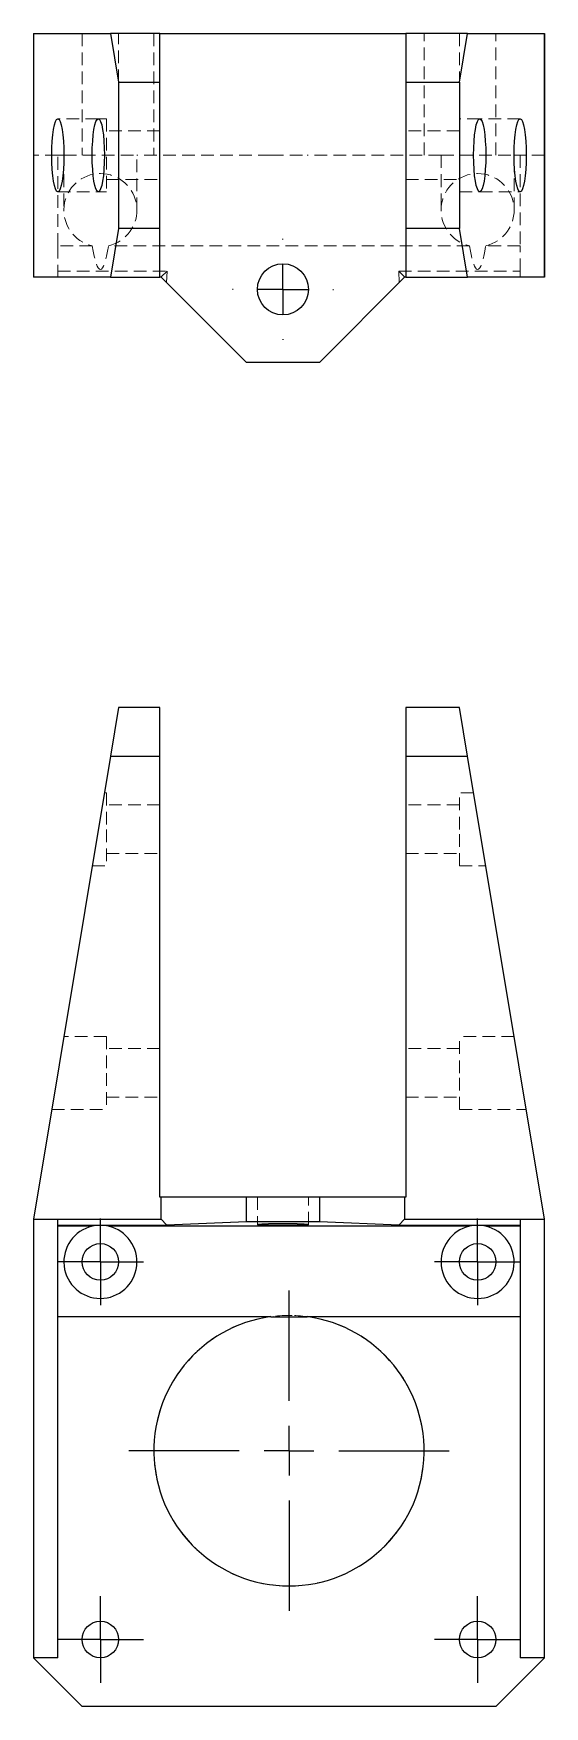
# Model space of a CAD drawing. Header units: millimetres. Extents: x 57 to 239, y 7 to 174.
# Drawn here: x 57.4 to 108.6, y 7 to 174.5 of the extents above.
import ezdxf

# ---------------------------------------------------------------- set-up
doc = ezdxf.new("R2010")
doc.units = ezdxf.units.MM
doc.linetypes.add('HIDDEN', pattern=[1.905, 1.27, -0.635])
doc.layers.add('10', color=7, linetype='Continuous')

# ---------------------------------------------------------------- blocks, each defined once
blk = doc.blocks.new('SW_CENTERMARKSYMBOL_0')
at = {"layer": '10', "color": 0}
for p, q in [((0, 2.5), (0, 4.33)), ((0, 0), (0, 2.5)), ((-2.5, 0), (-4.33, 0)), ((0, 0), (-2.5, 0)), ((0, 0), (0, -2.5)), ((0, 0), (2.5, 0)), ((2.5, 0), (4.33, 0)), ((0, -2.5), (0, -4.33))]:
    blk.add_line(p, q, dxfattribs=at)
blk = doc.blocks.new('SW_CENTERMARKSYMBOL_1')
at = {"layer": '10', "color": 0}
for p, q in [((0, 2.5), (0, 4.33)), ((0, 0), (0, 2.5)), ((-2.5, 0), (-4.33, 0)), ((0, 0), (-2.5, 0)), ((0, 0), (0, -2.5)), ((0, 0), (2.5, 0)), ((2.5, 0), (4.33, 0)), ((0, -2.5), (0, -4.33))]:
    blk.add_line(p, q, dxfattribs=at)
blk = doc.blocks.new('SW_CENTERMARKSYMBOL_2')
at = {"layer": '10', "color": 0}
for p, q in [((0, 2.5), (0, 4.33)), ((0, 0), (0, 2.5)), ((-2.5, 0), (-4.33, 0)), ((0, 0), (-2.5, 0)), ((0, 0), (0, -2.5)), ((0, 0), (2.5, 0)), ((2.5, 0), (4.33, 0)), ((0, -2.5), (0, -4.33))]:
    blk.add_line(p, q, dxfattribs=at)
blk = doc.blocks.new('SW_CENTERMARKSYMBOL_3')
at = {"layer": '10', "color": 0}
for p, q in [((0, 2.5), (0, 4.33)), ((0, 0), (0, 2.5)), ((-2.5, 0), (-4.33, 0)), ((0, 0), (-2.5, 0)), ((0, 0), (0, -2.5)), ((0, 0), (2.5, 0)), ((2.5, 0), (4.33, 0)), ((0, -2.5), (0, -4.33))]:
    blk.add_line(p, q, dxfattribs=at)
blk = doc.blocks.new('SW_CENTERMARKSYMBOL_4')
at = {"layer": '10', "color": 0}
for p, q in [((0, 5), (0, 16.04)), ((0, 0), (0, 2.5)), ((-5, 0), (-16.04, 0)), ((0, 0), (-2.5, 0)), ((0, 0), (0, -2.5)), ((0, 0), (2.5, 0)), ((5, 0), (16.04, 0)), ((0, -5), (0, -16.04))]:
    blk.add_line(p, q, dxfattribs=at)
blk = doc.blocks.new('SW_CENTERMARKSYMBOL_5')
at = {"layer": '10', "color": 0}
for p, q in [((0, 5), (0, 5.06)), ((0, 0), (0, 2.5)), ((-5, 0), (-5.06, 0)), ((0, 0), (-2.5, 0)), ((0, 0), (0, -2.5)), ((0, 0), (2.5, 0)), ((5, 0), (5.06, 0)), ((0, -5), (0, -5.06))]:
    blk.add_line(p, q, dxfattribs=at)

msp = doc.modelspace()

# ---------------------------------------------------------------- linework, layer by layer
at = {"color": 7, "linetype": 'Continuous', "lineweight": 25}
for p, q in [((57.39, 174.46), (65.11, 174.46)), ((57.39, 174.46), (57.39, 150.07)), ((57.39, 174.46), (57.39, 150.07)), ((57.39, 174.46), (57.39, 174.46)), ((70.07, 174.46), (65.11, 174.46)), ((65.11, 174.46), (65.93, 169.59)), ((70.07, 169.59), (70.07, 174.46)), ((70.07, 174.46), (94.71, 174.46)), ((94.71, 174.46), (94.71, 169.59)), ((100.89, 174.46), (94.71, 174.46)), ((100.07, 169.59), (100.89, 174.46)), ((100.89, 174.46), (108.61, 174.46)), ((108.61, 150.07), (108.61, 174.46)), ((108.61, 174.46), (108.61, 150.07)), ((108.61, 174.46), (108.61, 174.46)), ((65.93, 169.59), (70.07, 169.59)), ((65.93, 169.59), (65.93, 154.95)), ((70.07, 154.95), (70.07, 169.59)), ((94.71, 169.59), (100.07, 169.59)), ((94.71, 169.59), (94.71, 154.95)), ((100.07, 169.59), (100.07, 154.95)), ((65.93, 154.95), (65.11, 150.07)), ((70.07, 154.95), (65.93, 154.95)), ((70.07, 150.07), (70.07, 154.95)), ((100.07, 154.95), (94.71, 154.95)), ((94.71, 154.95), (94.71, 150.07)), ((100.89, 150.07), (100.07, 154.95)), ((65.11, 150.07), (57.39, 150.07)), ((57.39, 150.07), (57.39, 150.07)), ((57.39, 150.07), (57.39, 150.07)), ((65.11, 150.07), (70.07, 150.07)), ((70.2, 150.07), (70.07, 150.07)), ((78.73, 141.54), (70.2, 150.07)), ((94.59, 150.07), (86.05, 141.54)), ((94.71, 150.07), (94.59, 150.07)), ((94.71, 150.07), (100.89, 150.07)), ((108.61, 150.07), (100.89, 150.07)), ((108.61, 150.07), (108.61, 150.07)), ((108.61, 150.07), (108.61, 150.07)), ((86.05, 141.54), (78.73, 141.54)), ((65.93, 107), (65.11, 102.12)), ((70.07, 107), (65.93, 107)), ((70.07, 102.12), (70.07, 107)), ((100.07, 107), (94.71, 107)), ((94.71, 107), (94.71, 102.12)), ((100.89, 102.12), (100.07, 107)), ((65.11, 102.12), (57.39, 55.78)), ((65.11, 102.12), (70.07, 102.12)), ((70.07, 57.98), (70.07, 102.12)), ((94.71, 102.12), (94.71, 57.98)), ((94.71, 102.12), (100.89, 102.12)), ((108.61, 55.78), (100.89, 102.12)), ((70.2, 57.98), (70.07, 57.98)), ((70.2, 55.78), (70.2, 57.98)), ((78.73, 57.98), (70.2, 57.98)), ((78.73, 55.54), (78.73, 57.98)), ((86.05, 57.98), (78.73, 57.98)), ((86.05, 57.98), (86.05, 55.54)), ((94.59, 57.98), (86.05, 57.98)), ((94.59, 57.98), (94.59, 55.78)), ((94.71, 57.98), (94.59, 57.98)), ((57.39, 55.78), (57.39, 55.78)), ((57.39, 55.78), (57.39, 55.78)), ((57.39, 55.78), (70.2, 55.78)), ((57.39, 55.78), (57.39, 55.78)), ((57.39, 55.78), (59.83, 55.78)), ((57.39, 55.78), (57.39, 55.78)), ((57.39, 55.78), (57.39, 53.51)), ((59.83, 53.51), (59.83, 55.78)), ((70.2, 55.78), (70.2, 55.77)), ((70.74, 55.22), (70.2, 55.77)), ((70.74, 55.22), (78.73, 55.54)), ((78.73, 55.54), (86.05, 55.54)), ((86.05, 55.54), (94.04, 55.22)), ((94.59, 55.77), (94.04, 55.22)), ((94.59, 55.77), (94.59, 55.78)), ((94.59, 55.78), (108.61, 55.78)), ((106.17, 55.78), (108.61, 55.78)), ((106.17, 55.78), (106.17, 53.97)), ((108.61, 55.78), (108.61, 55.78)), ((108.61, 55.78), (108.61, 55.78)), ((108.61, 55.78), (108.61, 55.78)), ((108.61, 55.78), (108.61, 55.78)), ((108.61, 53.97), (108.61, 55.78)), ((59.83, 55.18), (70.79, 55.18)), ((63.28, 55.08), (59.83, 55.08)), ((101.08, 55.08), (64.92, 55.08)), ((70.79, 55.18), (70.74, 55.22)), ((94.04, 55.22), (93.99, 55.18)), ((93.99, 55.18), (106.17, 55.18)), ((106.17, 55.08), (102.72, 55.08)), ((106.17, 53.97), (106.17, 11.88)), ((108.61, 11.88), (108.61, 53.97)), ((57.39, 53.51), (57.39, 11.88)), ((59.83, 11.88), (59.83, 53.51)), ((81.18, 46.02), (59.83, 46.02)), ((81.18, 46.02), (84.82, 46.02)), ((106.17, 46.02), (84.82, 46.02)), ((59.83, 11.88), (57.39, 11.88)), ((62.27, 7), (57.39, 11.88)), ((57.39, 11.88), (57.39, 11.88)), ((108.61, 11.88), (103.73, 7)), ((108.61, 11.88), (106.17, 11.88)), ((108.61, 11.88), (108.61, 11.88)), ((103.73, 7), (62.27, 7))]:
    msp.add_line(p, q, dxfattribs=at)
at = {"color": 7, "linetype": 'HIDDEN', "lineweight": 18}
for p, q in [((62.27, 174.46), (62.27, 162.27)), ((65.93, 169.59), (65.93, 174.46)), ((96.54, 174.46), (69.46, 174.46)), ((69.46, 174.46), (69.46, 174.46)), ((69.46, 174.46), (69.46, 162.27)), ((96.54, 174.46), (96.54, 174.46)), ((96.54, 162.27), (96.54, 174.46)), ((100.07, 174.46), (100.07, 169.59)), ((103.73, 162.27), (103.73, 174.46)), ((63.89, 165.93), (59.83, 165.93)), ((64.71, 165.93), (63.89, 165.93)), ((64.71, 165.93), (64.71, 158.61)), ((102.11, 165.93), (100.07, 165.93)), ((106.17, 165.93), (102.11, 165.93)), ((70.07, 164.71), (64.71, 164.71)), ((100.07, 164.71), (94.71, 164.71)), ((59.83, 162.27), (57.39, 162.27)), ((59.83, 153.21), (59.83, 162.27)), ((60.44, 162.27), (59.83, 162.27)), ((60.44, 162.27), (67.76, 162.27)), ((60.44, 162.27), (60.44, 156.78)), ((81.18, 162.27), (67.76, 162.27)), ((67.76, 156.78), (67.76, 162.27)), ((81.18, 162.27), (84.82, 162.27)), ((98.24, 162.27), (84.82, 162.27)), ((98.24, 162.27), (105.56, 162.27)), ((98.24, 162.27), (98.24, 156.78)), ((106.17, 162.27), (105.56, 162.27)), ((105.56, 156.78), (105.56, 162.27)), ((106.17, 162.27), (106.17, 153.21)), ((108.61, 162.27), (106.17, 162.27)), ((64.71, 159.83), (70.07, 159.83)), ((94.71, 159.83), (100.07, 159.83)), ((59.83, 158.61), (63.89, 158.61)), ((63.89, 158.61), (64.71, 158.61)), ((100.07, 158.61), (102.11, 158.61)), ((102.11, 158.61), (106.17, 158.61)), ((59.83, 153.21), (59.83, 150.68)), ((63.28, 153.21), (59.83, 153.21)), ((101.08, 153.21), (64.92, 153.21)), ((106.17, 153.21), (102.72, 153.21)), ((106.17, 150.68), (106.17, 153.21)), ((57.39, 150.07), (57.39, 150.07)), ((57.39, 150.07), (59.83, 150.07)), ((59.83, 150.07), (59.83, 150.68)), ((59.83, 150.68), (70.79, 150.68)), ((70.2, 150.09), (70.79, 150.68)), ((70.2, 150.09), (70.2, 150.07)), ((70.79, 150.68), (70.74, 149.53)), ((93.99, 150.68), (94.59, 150.09)), ((94.04, 149.53), (93.99, 150.68)), ((93.99, 150.68), (106.17, 150.68)), ((94.59, 150.07), (94.59, 150.09)), ((106.17, 150.68), (106.17, 150.07)), ((106.17, 150.07), (108.61, 150.07)), ((108.61, 150.07), (108.61, 150.07)), ((64.71, 98.46), (64.5, 98.46)), ((64.71, 98.46), (64.71, 94.8)), ((70.07, 97.24), (64.71, 97.24)), ((100.07, 97.24), (94.71, 97.24)), ((100.07, 94.8), (100.07, 98.46)), ((101.5, 98.46), (100.07, 98.46)), ((64.71, 94.8), (64.71, 91.15)), ((100.07, 91.15), (100.07, 94.8)), ((64.71, 92.37), (70.07, 92.37)), ((94.71, 92.37), (100.07, 92.37)), ((63.28, 91.15), (64.71, 91.15)), ((100.07, 91.15), (102.72, 91.15)), ((64.71, 74.07), (60.44, 74.07)), ((64.71, 74.07), (64.71, 70.41)), ((100.07, 70.41), (100.07, 74.07)), ((105.56, 74.07), (100.07, 74.07)), ((70.07, 72.85), (64.71, 72.85)), ((100.07, 72.85), (94.71, 72.85)), ((64.71, 70.41), (64.71, 66.76)), ((100.07, 66.76), (100.07, 70.41)), ((64.71, 67.98), (70.07, 67.98)), ((94.71, 67.98), (100.07, 67.98)), ((59.22, 66.76), (64.71, 66.76)), ((100.07, 66.76), (106.78, 66.76)), ((79.83, 57.98), (79.83, 55.25)), ((84.95, 55.25), (84.95, 57.98))]:
    msp.add_line(p, q, dxfattribs=at)
at = {"color": 7, "linetype": 'Continuous', "lineweight": 25}
for centre, radius in [((82.39, 148.85), 2.56), ((64.1, 51.51), 1.83), ((101.9, 51.51), 1.83), ((64.1, 13.71), 1.83), ((101.9, 13.71), 1.83)]:
    msp.add_circle(centre, radius, dxfattribs=at)
at = {"color": 7, "linetype": 'HIDDEN', "lineweight": 18}
msp.add_circle((83, 32.61), 13.54, dxfattribs=at)
for centre, radius, start, end in [((64.1, 156.78), 3.66, 282.9628, 257.0372), ((101.9, 156.78), 3.66, 282.9628, 257.0372), ((83, 32.61), 13.54, 82.2868, 97.7132)]:
    msp.add_arc(centre, radius, start, end, dxfattribs=at)
at = {"color": 7, "linetype": 'Continuous', "lineweight": 25}
for centre, radius, start, end in [((64.1, 51.51), 3.66, 102.9628, 77.0372), ((64.1, 51.51), 3.66, 77.0372, 102.9628), ((101.9, 51.51), 3.66, 102.9628, 77.0372), ((101.9, 51.51), 3.66, 77.0372, 102.9628), ((83, 32.61), 13.54, 97.7132, 82.2868)]:
    msp.add_arc(centre, radius, start, end, dxfattribs=at)
for centre, major_axis, ratio in [((59.83, 162.27), (0, 3.66), 0.166667), ((63.89, 162.27), (0, 3.66), 0.166667), ((102.11, 162.27), (0, 3.66), 0.166667), ((106.17, 162.27), (0, 3.66), 0.166667), ((82.39, 55.25), (2.56, 0), 0.039267)]:
    msp.add_ellipse(centre, major_axis=major_axis, ratio=ratio, dxfattribs=at)
at = {"color": 7, "linetype": 'HIDDEN', "lineweight": 18}
for centre in [(64.1, 244.01), (101.9, 244.01)]:
    msp.add_ellipse(centre, major_axis=(0, 93.17), ratio=0.039267, start_param=2.915349, end_param=3.367836, dxfattribs=at)

# ---------------------------------------------------------------- block references
at = {"layer": '10'}
for name, p in [('SW_CENTERMARKSYMBOL_5', (82.39, 148.85)), ('SW_CENTERMARKSYMBOL_3', (64.1, 51.51)), ('SW_CENTERMARKSYMBOL_1', (101.9, 51.51)), ('SW_CENTERMARKSYMBOL_4', (83, 32.61)), ('SW_CENTERMARKSYMBOL_0', (64.1, 13.71)), ('SW_CENTERMARKSYMBOL_2', (101.9, 13.71))]:
    msp.add_blockref(name, p, dxfattribs=at)

doc.saveas('drawing.dxf')
